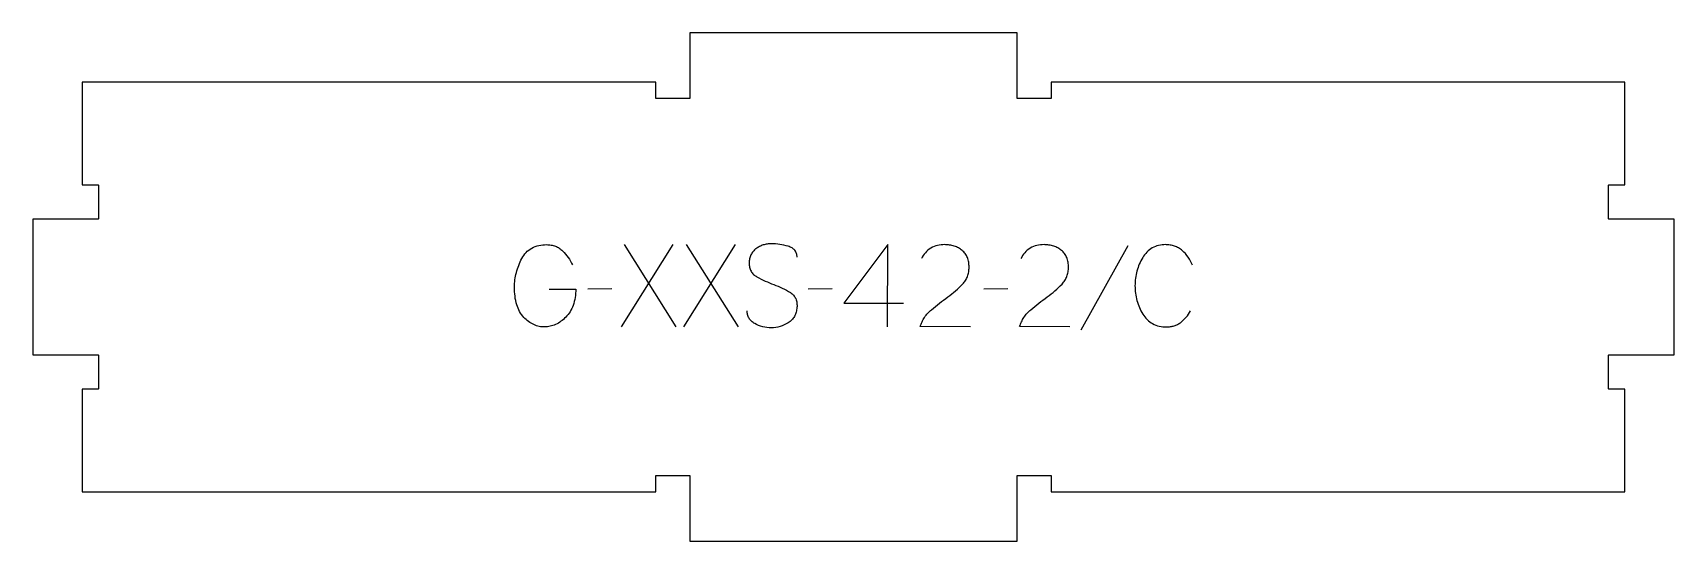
# Model space of a CAD drawing. Extents: x 0 to 600, y 0 to 186.
import ezdxf

# ---------------------------------------------------------------- set-up
doc = ezdxf.new("R2010")
doc.units = 0
doc.layers.add('1_ANYTOOL_1MMDEEP_LABELS_S', color=2, linetype='CONTINUOUS')
doc.layers.add('4_ANYTOOL_CUTTHROUGH_OUTSI', color=5, linetype='CONTINUOUS')

msp = doc.modelspace()

# ---------------------------------------------------------------- linework, layer by layer
at = {"layer": '1_ANYTOOL_1MMDEEP_LABELS_S'}
for p, q in [((233.792857, 108.2), (214.892857, 78.2)), ((235.035714, 78.2), (216.092857, 108.2)), ((256.507143, 108.2), (237.607143, 78.2)), ((257.75, 78.2), (238.807143, 108.2)), ((399.95, 107.728572), (382.764286, 76.957143)), ((211.464286, 92.085714), (202.678571, 92)), ((291.95, 92.085714), (283.164286, 92)), ((356.15, 92.085714), (347.364286, 92)), ((296.235714, 86.857143), (318.007143, 86.857143))]:
    msp.add_line(p, q, dxfattribs=at)
for points in [[(188.578571, 92), (198.35, 91.957143, -0.031732), (198.081889, 88.949741, -0.048764), (197.3375, 86.032143, -0.050291), (196.227787, 83.721635, -0.060119), (194.642857, 81.714286, -0.036578), (192.910838, 80.227869, -0.050793), (190.951786, 79.067857, -0.051881), (188.998769, 78.400113, -0.053919), (186.95, 78.157143, -0.055881), (184.914853, 78.364087, -0.055271), (182.975, 79.014286, -0.05403), (181.049024, 80.17348, -0.038531), (179.364286, 81.671429, -0.067281), (177.816572, 83.782443, -0.049165), (176.792857, 86.203572, -0.047412), (176.11993, 89.40749, -0.028075), (175.935714, 92.685714, -0.03109), (176.103241, 95.377294, -0.031496), (176.605357, 98.026786, -0.031425), (177.45623, 100.65503, -0.02824), (178.614286, 103.164286, -0.064555), (180.143089, 105.315811, -0.078906), (182.208929, 106.941072, -0.076878), (184.83253, 107.915621, -0.050594), (187.635714, 108.2, -0.039946), (189.295275, 108.067203, -0.052714), (190.898214, 107.632143, -0.053511), (192.281412, 106.916809, -0.05153), (193.485714, 105.928572, -0.040443), (195.525938, 103.50543, -0.04035), (197.15, 100.785714)], [(279.135714, 103.614286, 0.071867), (278.942601, 104.950893, 0.100684), (278.316071, 106.132143, 0.047558), (277.841518, 106.608593, 0.038563), (277.291518, 106.997322, 0.037928), (276.59433, 107.34479, 0.026634), (275.857143, 107.6, 0.028461), (272.83381, 108.285983, 0.041577), (269.75, 108.542857, 0.036938), (268.24764, 108.431718, 0.041531), (266.782143, 108.0875, 0.041583), (265.404766, 107.510292, 0.038125), (264.135714, 106.721429, 0.057611), (263.065562, 105.729525, 0.065808), (262.271429, 104.508929, 0.06469), (261.793933, 103.049374, 0.046778), (261.65, 101.514286, 0.052235), (261.812356, 99.964444, 0.075448), (262.357143, 98.514286, 0.076671), (263.273235, 97.341233, 0.061023), (264.478571, 96.457143, 0.021951), (267.507426, 94.929797, 0.018213), (270.65, 93.65, -0.02405), (273.751484, 92.344538, -0.02981), (276.692857, 90.714286, -0.068439), (277.834159, 89.748355, -0.079282), (278.642857, 88.496429, -0.076308), (279.067857, 86.917747, -0.047772), (279.092857, 85.271429, -0.046243), (278.799623, 83.590469, -0.06359), (278.15, 82.019643, -0.064671), (277.177176, 80.735454, -0.057073), (275.921429, 79.721429, -0.067522), (272.95312, 78.358518, -0.070793), (269.728571, 77.857143, -0.064027), (266.589556, 78.219658, -0.070447), (263.664286, 79.4, -0.054374), (262.505868, 80.249633, -0.074742), (261.607143, 81.360714, -0.075199), (261.084136, 82.667093, -0.057737), (260.921429, 84.071429)], [(342.435714, 78.242857), (324.135714, 78.285714, -0.034491), (324.798492, 80.033046, -0.037732), (325.705357, 81.666072, -0.037744), (326.844651, 83.140708, -0.03482), (328.185714, 84.435714, -0.00859), (331.144939, 86.834297, -0.008791), (334.185714, 89.128572, 0.020588), (337.005003, 91.362014, 0.025206), (339.607143, 93.842857, 0.046908), (340.627738, 95.144099, 0.051091), (341.375, 96.617857, 0.050722), (341.823733, 98.266032, 0.041139), (341.964286, 99.971429, 0.039396), (341.821641, 101.779015, 0.058519), (341.332143, 103.517857, 0.060358), (340.541585, 104.924973, 0.061397), (339.435714, 106.1, 0.048006), (338.079757, 107.02196, 0.045901), (336.575, 107.675, 0.045216), (334.834939, 108.07756, 0.034258), (333.05, 108.2, 0.055622), (330.415429, 107.906013, 0.079896), (327.971429, 106.925, 0.080617), (326.002041, 105.2593, 0.060287), (324.564286, 103.1)], [(378.735714, 78.242857), (360.435714, 78.285714, -0.034491), (361.098492, 80.033046, -0.037732), (362.005357, 81.666072, -0.037744), (363.144651, 83.140708, -0.03482), (364.485714, 84.435714, -0.00859), (367.444939, 86.834297, -0.008791), (370.485714, 89.128572, 0.020588), (373.305003, 91.362014, 0.025206), (375.907143, 93.842857, 0.046908), (376.927738, 95.144099, 0.051091), (377.675, 96.617857, 0.050722), (378.123733, 98.266032, 0.041139), (378.264286, 99.971429, 0.039396), (378.121641, 101.779015, 0.058519), (377.632143, 103.517857, 0.060358), (376.841585, 104.924973, 0.061397), (375.735714, 106.1, 0.048006), (374.379757, 107.02196, 0.045901), (372.875, 107.675, 0.045216), (371.134939, 108.07756, 0.034258), (369.35, 108.2, 0.055622), (366.715429, 107.906013, 0.079896), (364.271429, 106.925, 0.080617), (362.302041, 105.2593, 0.060287), (360.864286, 103.1)], [(423.564286, 100.7, 0.059291), (422.028125, 103.629417, 0.066881), (419.814286, 106.078572, 0.04529), (418.4973, 107.002449, 0.046757), (417.033929, 107.669643, 0.04633), (415.394016, 108.073975, 0.037303), (413.707143, 108.2, 0.054828), (411.201502, 107.924415, 0.073548), (408.858929, 107.026786, 0.073729), (406.889607, 105.498553, 0.056205), (405.371429, 103.507143, 0.033355), (404.150259, 101.117267, 0.034965), (403.266071, 98.583929, 0.034911), (402.736044, 95.915922, 0.031589), (402.564286, 93.2, 0.032085), (402.738789, 90.483372, 0.035383), (403.276786, 87.816072, 0.035431), (404.175274, 85.280914, 0.033598), (405.414286, 82.892857, 0.058628), (406.976487, 80.891972, 0.073381), (408.998214, 79.373214, 0.072539), (411.444187, 78.47216, 0.05208), (414.05, 78.2, 0.033243), (415.491375, 78.295937, 0.042283), (416.9, 78.607143, 0.042766), (418.142697, 79.114232, 0.044269), (419.278571, 79.828572, 0.055485), (421.290366, 81.743473, 0.045948), (422.878571, 84.028572)]]:
    msp.add_lwpolyline(points, format="xyb", dxfattribs=at)
msp.add_lwpolyline([(312.221429, 78.2), (312.264286, 108.242857), (296.235714, 86.857143)], dxfattribs=at)
at = {"layer": '4_ANYTOOL_CUTTHROUGH_OUTSI'}
msp.add_lwpolyline([(581.5, 18), (581.5, 55.5), (575.75, 55.5, -0.414214), (575.5, 55.75), (575.5, 67.75, -0.414214), (575.75, 68), (599.5, 68), (599.5, 117.5), (575.75, 117.5, -0.414214), (575.5, 117.75), (575.5, 129.75, -0.414214), (575.75, 130), (581.5, 130), (581.5, 167.5), (372, 167.5), (372, 161.75, -0.414214), (371.75, 161.5), (359.75, 161.5, -0.414214), (359.5, 161.75), (359.5, 185.5), (240, 185.5), (240, 161.75, -0.414214), (239.75, 161.5), (227.75, 161.5, -0.414214), (227.5, 161.75), (227.5, 167.5), (18, 167.5), (18, 130), (23.75, 130, -0.414214), (24, 129.75), (24, 117.75, -0.414214), (23.75, 117.5), (0, 117.5), (0, 68), (23.75, 68, -0.414214), (24, 67.75), (24, 55.75, -0.414214), (23.75, 55.5), (18, 55.5), (18, 18), (227.5, 18), (227.5, 23.75, -0.414214), (227.75, 24), (239.75, 24, -0.414214), (240, 23.75), (240, 0), (359.5, 0), (359.5, 23.75, -0.414214), (359.75, 24), (371.75, 24, -0.414214), (372, 23.75), (372, 18)], format="xyb", close=True, dxfattribs=at)

doc.saveas('drawing.dxf')
